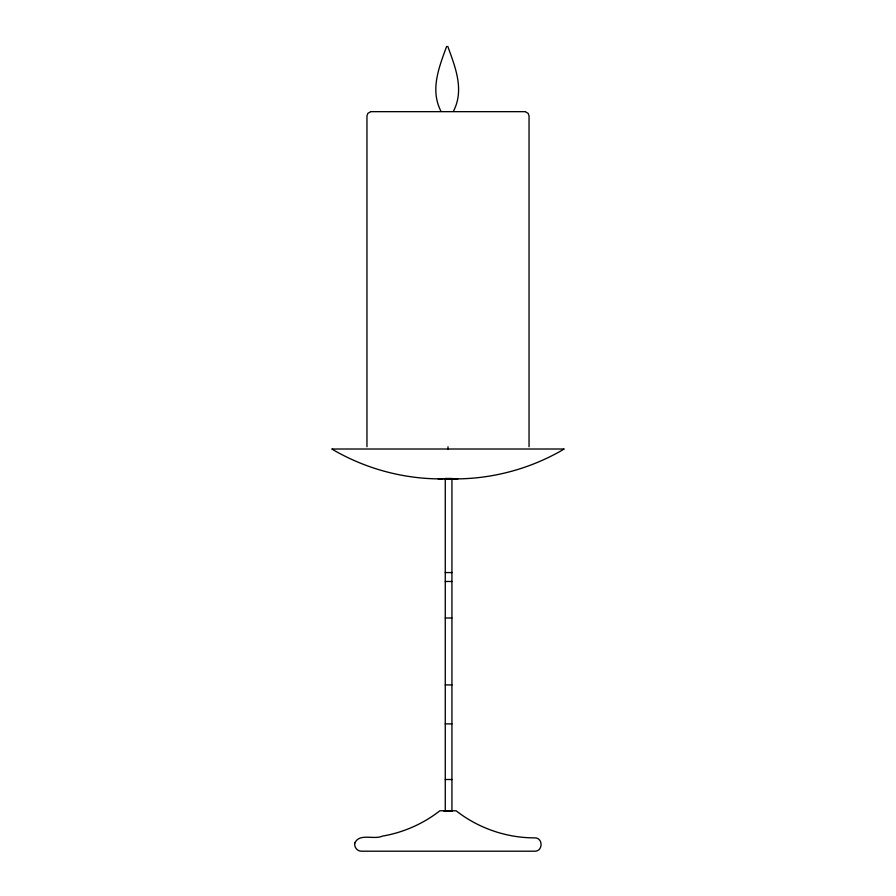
<?xml version="1.0" encoding="UTF-8"?>
<svg xmlns="http://www.w3.org/2000/svg" width="896" height="896" viewBox="0 0 896 896"><rect width="100%" height="100%" fill="white"/><g stroke="black" fill="none" stroke-linecap="round" stroke-linejoin="round"><path stroke-width="1.34" d="M446.622 46.413C439.141 67.11 429.8 89.79 441.011 111.328M453.398 111.328C464.61 89.79 455.269 67.11 447.787 46.413M370.698 111.709L367.842 113.355L366.957 115.965L366.957 446.746M438.211 478.89L457.789 478.89M371.258 111.664L524.742 111.664M442.938 478.89C404.074 479.27 365.232 468.787 331.789 449.008L564.211 449.008C530.768 468.787 491.926 479.27 453.062 478.89M445.379 478.89L450.621 478.89M445.267 572.566L451.931 572.566M445.267 581.482L451.931 581.482M445.267 617.994L451.931 617.994M445.267 684.925L451.931 684.925M445.267 723.89L451.931 723.89M445.267 779.509L451.931 779.509M443.934 811.138L452.066 811.138M525.302 111.709L528.158 113.355L529.043 115.965L529.043 446.746M451.931 811.16L451.931 478.475L445.267 478.475L445.267 811.16M448 446.746L448 449.355M354.917 842.811C353.752 846.866 357.134 851.278 361.357 851.2L534.643 851.2C543.2 851.525 543.2 837.547 534.643 837.872C506.408 837.894 478.33 828.206 456.12 810.779L439.88 810.779C423.214 823.816 403.278 832.597 382.413 836.114C374.069 840.067 359.654 832.854 354.917 842.811"/></g></svg>
